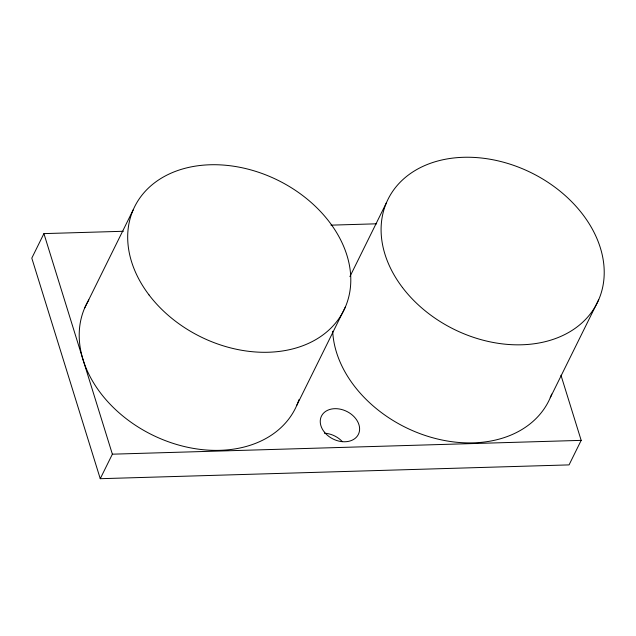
<?xml version="1.0" encoding="UTF-8"?>
<svg xmlns="http://www.w3.org/2000/svg" width="636" height="636" viewBox="0 0 636 636"><rect width="100%" height="100%" fill="white"/><g stroke="black" fill="none" stroke-linecap="round" stroke-linejoin="round"><path stroke-width="0.95" d="M123.376 231.273L43.916 233.611L31.8 258.129L100.249 478.701L569.061 464.892L581.177 440.366L560.96 375.216M84.707 307.943L133.178 209.864M100.249 478.701L112.373 454.183L43.916 233.611M349.903 276.62L386.593 202.399M296.829 405.227L345.308 307.148M550.243 397.762L598.715 299.683M330.966 225.152L376.655 223.808M112.373 454.183L581.177 440.366M551.698 394.082A116.722 87.283 26.3 0 1 431.288 437.361A116.722 87.283 26.3 0 1 332.7 331.253M298.936 399.678A116.722 87.283 26.3 0 1 154.333 435.922A116.722 87.283 26.3 0 1 88.817 299.961M324.408 433.211A20.598 15.407 26.3 0 1 342.335 441.646M324.479 432.249A20.598 15.407 26.3 0 0 358.219 434.682A20.598 15.407 26.3 0 0 337.088 408.725A20.598 15.407 26.3 0 0 324.479 432.249M402.453 287.488A116.722 87.283 26.3 0 0 594.604 307.665A116.722 87.283 26.3 0 0 480.903 157.966A116.722 87.283 26.3 0 0 402.453 287.488M149.039 294.953A116.722 87.283 26.3 0 0 341.19 315.13A116.722 87.283 26.3 0 0 227.497 165.44A116.722 87.283 26.3 0 0 149.039 294.953"/></g></svg>
